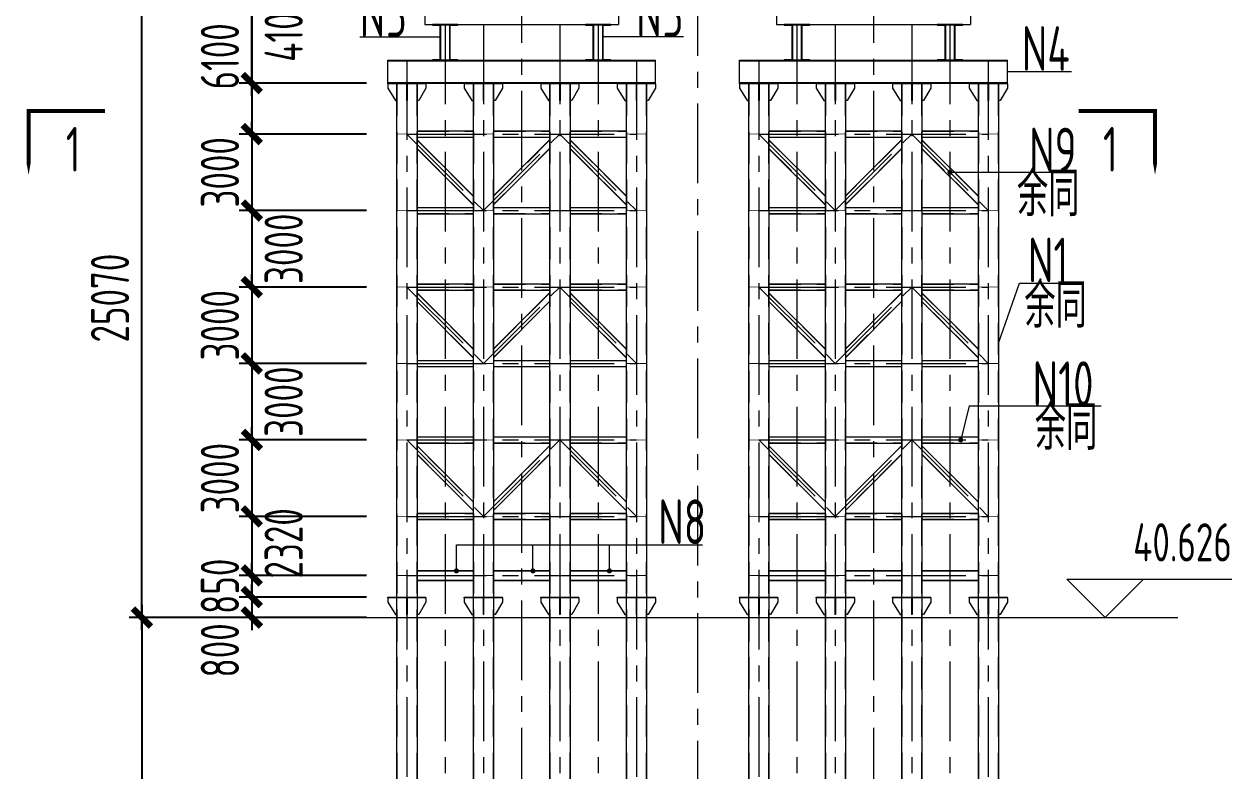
# Model space of a CAD drawing. Extents: x -2876908 to 633791, y -1383861 to 872234.
# Drawn here: x -755039 to -707679, y -342833 to -313532 of the extents above; entities that cross this region are included whole.
import ezdxf
from ezdxf.enums import TextEntityAlignment as Align

# ---------------------------------------------------------------- set-up
doc = ezdxf.new("R2010")
doc.units = 0
doc.header["$LTSCALE"] = 5
doc.header["$MEASUREMENT"] = 0
for name, pattern in [('CENTER', [2, 1.25, -0.25, 0.25, -0.25]), ('DASH', [0.35, 0.25, -0.1]), ('DASHED', [0.75, 0.5, -0.25])]:
    doc.linetypes.add(name, pattern=pattern)
doc.layers.get('0').update_dxf_attribs({"linetype": 'CONTINUOUS', "lineweight": 25})
doc.layers.get('DEFPOINTS').update_dxf_attribs({"color": 35, "linetype": 'CONTINUOUS', "lineweight": 13})
for name, color, linetype, lineweight in [('3中心线', 6, 'CENTER', 18), ('4虚线', 2, 'DASHED', 18), ('5标注', 3, 'CONTINUOUS', 15), ('6文本', 7, 'CONTINUOUS', 15), ('7边界线', 8, 'CONTINUOUS', 15), ('8轮廓线', 4, 'CONTINUOUS', 15), ('DIM', 3, 'CONTINUOUS', 0), ('REIND', 1, 'CONTINUOUS', 0), ('THIN', 7, 'CONTINUOUS', 0)]:
    doc.layers.add(name, color=color, linetype=linetype, lineweight=lineweight)
doc.styles.add('TSSD_Dimension', font='tssdeng.shx', dxfattribs={"width": 0.7, "bigfont": 'hztxt.shx'})
doc.styles.add('TSSD_NORM', font='tssdeng.shx', dxfattribs={"width": 0.7, "bigfont": 'hztxt.shx'})
doc.dimstyles.new('TSSD_100_100', dxfattribs={"dimtxt": 300, "dimasz": 100, "dimexe": 100, "dimexo": 250, "dimgap": 100, "dimtad": 1, "dimdec": 0, "dimzin": 0, "dimdsep": 46, "dimtxsty": 'TSSD_Dimension', "dimblk": 'ARCHTICK', "dimblk1": 'ARCHTICK', "dimblk2": 'ARCHTICK', "dimcen": 0, "dimdle": 100, "dimclrt": 7, "dimadec": 0, "dimazin": 0, "dimtfac": 1, "dimtdec": 0, "dimtix": 1, "dimtmove": 2, "dimatfit": 3, "dimfxl": 1, "dimtolj": 1, "dimtzin": 0, "dimarcsym": 0})

# ---------------------------------------------------------------- blocks, each defined once
blk = doc.blocks.new('_ArchTick')
at = {"color": 0, "linetype": 'ByBlock', "const_width": 0.5}
blk.add_lwpolyline([(-0.707, -0.707), (0.707, 0.707)], dxfattribs=at)
blk = doc.blocks.new('*D393')
at = {"layer": 'DEFPOINTS', "color": 0, "transparency": 16777216}
for p in [(-740370, -336817), (-750422, -356817), (-740370, -356817)]:
    blk.add_point(p, dxfattribs=at)
at = {"layer": 'DIM', "color": 0, "lineweight": -2, "transparency": 16777216}
for p, q in [((-750422, -336317), (-750422, -357317)), ((-741620, -336817), (-750922, -336817)), ((-741620, -356817), (-750922, -356817))]:
    blk.add_line(p, q, dxfattribs=at)
at = {"layer": 'DIM', "color": 0, "lineweight": -2, "transparency": 16777216, "xscale": 500, "yscale": 500, "zscale": 500}
for p, rotation in [((-750422, -336817), 90), ((-750422, -356817), 270)]:
    blk.add_blockref('_ArchTick', p, dxfattribs=dict(at, rotation=rotation))
at = {"layer": 'DIM', "color": 7, "transparency": 16777216, "insert": (-751672, -346817), "char_height": 1500, "attachment_point": 5, "rotation": 90, "style": 'TSSD_Dimension'}
blk.add_mtext('\\A1;43000', dxfattribs=at)
blk = doc.blocks.new('*D398')
at = {"layer": 'DEFPOINTS', "color": 0, "transparency": 16777216}
for p in [(-746111, -311747), (-740370, -311747), (-740370, -315847)]:
    blk.add_point(p, dxfattribs=at)
at = {"layer": 'DIM', "color": 0, "lineweight": -2, "transparency": 16777216}
for p, q in [((-746111, -316347), (-746111, -311247)), ((-741620, -311747), (-746611, -311747)), ((-741620, -315847), (-746611, -315847))]:
    blk.add_line(p, q, dxfattribs=at)
at = {"layer": 'DIM', "color": 0, "lineweight": -2, "transparency": 16777216, "xscale": 500, "yscale": 500, "zscale": 500}
for p, rotation in [((-746111, -311747), 90), ((-746111, -315847), 270)]:
    blk.add_blockref('_ArchTick', p, dxfattribs=dict(at, rotation=rotation))
at = {"layer": 'DIM', "color": 7, "transparency": 16777216, "insert": (-744861, -313697), "char_height": 1500, "attachment_point": 5, "rotation": 90, "style": 'TSSD_Dimension'}
blk.add_mtext('\\A1;4100', dxfattribs=at)
blk = doc.blocks.new('*D399')
at = {"layer": 'DEFPOINTS', "color": 0, "transparency": 16777216}
for p in [(-740370, -311747), (-746111, -317847), (-740370, -317847)]:
    blk.add_point(p, dxfattribs=at)
at = {"layer": 'DIM', "color": 0, "lineweight": -2, "transparency": 16777216}
for p, q in [((-746111, -311247), (-746111, -318347)), ((-741620, -311747), (-746611, -311747)), ((-741620, -317847), (-746611, -317847))]:
    blk.add_line(p, q, dxfattribs=at)
at = {"layer": 'DIM', "color": 0, "lineweight": -2, "transparency": 16777216, "xscale": 500, "yscale": 500, "zscale": 500}
for p, rotation in [((-746111, -311747), 90), ((-746111, -317847), 270)]:
    blk.add_blockref('_ArchTick', p, dxfattribs=dict(at, rotation=rotation))
at = {"layer": 'DIM', "color": 7, "transparency": 16777216, "insert": (-747361, -314797), "char_height": 1500, "attachment_point": 5, "rotation": 90, "style": 'TSSD_Dimension'}
blk.add_mtext('\\A1;6100', dxfattribs=at)
blk = doc.blocks.new('*D400')
at = {"layer": 'DEFPOINTS', "color": 0, "transparency": 16777216}
for p in [(-740370, -317847), (-746111, -320847), (-740370, -320847)]:
    blk.add_point(p, dxfattribs=at)
at = {"layer": 'DIM', "color": 0, "lineweight": -2, "transparency": 16777216}
for p, q in [((-746111, -317847), (-746111, -317347)), ((-741620, -317847), (-746611, -317847)), ((-746111, -317847), (-746111, -320847)), ((-741620, -320847), (-746611, -320847)), ((-746111, -320847), (-746111, -321347))]:
    blk.add_line(p, q, dxfattribs=at)
at = {"layer": 'DIM', "color": 0, "lineweight": -2, "transparency": 16777216, "xscale": 500, "yscale": 500, "zscale": 500}
for p, rotation in [((-746111, -317847), 270), ((-746111, -320847), 90)]:
    blk.add_blockref('_ArchTick', p, dxfattribs=dict(at, rotation=rotation))
at = {"layer": 'DIM', "color": 7, "transparency": 16777216, "insert": (-747361, -319347), "char_height": 1500, "attachment_point": 5, "rotation": 90, "style": 'TSSD_Dimension'}
blk.add_mtext('\\A1;3000', dxfattribs=at)
blk = doc.blocks.new('*D401')
at = {"layer": 'DEFPOINTS', "color": 0, "transparency": 16777216}
for p in [(-740370, -320847), (-746111, -323847), (-740370, -323847)]:
    blk.add_point(p, dxfattribs=at)
at = {"layer": 'DIM', "color": 0, "lineweight": -2, "transparency": 16777216}
for p, q in [((-746111, -320347), (-746111, -324347)), ((-741620, -320847), (-746611, -320847)), ((-741620, -323847), (-746611, -323847))]:
    blk.add_line(p, q, dxfattribs=at)
at = {"layer": 'DIM', "color": 0, "lineweight": -2, "transparency": 16777216, "xscale": 500, "yscale": 500, "zscale": 500}
for p, rotation in [((-746111, -320847), 90), ((-746111, -323847), 270)]:
    blk.add_blockref('_ArchTick', p, dxfattribs=dict(at, rotation=rotation))
at = {"layer": 'DIM', "color": 7, "transparency": 16777216, "insert": (-744861, -322347), "char_height": 1500, "attachment_point": 5, "rotation": 90, "style": 'TSSD_Dimension'}
blk.add_mtext('\\A1;3000', dxfattribs=at)
blk = doc.blocks.new('*D402')
at = {"layer": 'DEFPOINTS', "color": 0, "transparency": 16777216}
for p in [(-740370, -323847), (-746111, -326847), (-740370, -326847)]:
    blk.add_point(p, dxfattribs=at)
at = {"layer": 'DIM', "color": 0, "lineweight": -2, "transparency": 16777216}
for p, q in [((-746111, -323847), (-746111, -323347)), ((-741620, -323847), (-746611, -323847)), ((-746111, -323847), (-746111, -326847)), ((-741620, -326847), (-746611, -326847)), ((-746111, -326847), (-746111, -327347))]:
    blk.add_line(p, q, dxfattribs=at)
at = {"layer": 'DIM', "color": 0, "lineweight": -2, "transparency": 16777216, "xscale": 500, "yscale": 500, "zscale": 500}
for p, rotation in [((-746111, -323847), 270), ((-746111, -326847), 90)]:
    blk.add_blockref('_ArchTick', p, dxfattribs=dict(at, rotation=rotation))
at = {"layer": 'DIM', "color": 7, "transparency": 16777216, "insert": (-747361, -325347), "char_height": 1500, "attachment_point": 5, "rotation": 90, "style": 'TSSD_Dimension'}
blk.add_mtext('\\A1;3000', dxfattribs=at)
blk = doc.blocks.new('*D403')
at = {"layer": 'DEFPOINTS', "color": 0, "transparency": 16777216}
for p in [(-740370, -326847), (-746111, -329847), (-740370, -329847)]:
    blk.add_point(p, dxfattribs=at)
at = {"layer": 'DIM', "color": 0, "lineweight": -2, "transparency": 16777216}
for p, q in [((-746111, -326347), (-746111, -330347)), ((-741620, -326847), (-746611, -326847)), ((-741620, -329847), (-746611, -329847))]:
    blk.add_line(p, q, dxfattribs=at)
at = {"layer": 'DIM', "color": 0, "lineweight": -2, "transparency": 16777216, "xscale": 500, "yscale": 500, "zscale": 500}
for p, rotation in [((-746111, -326847), 90), ((-746111, -329847), 270)]:
    blk.add_blockref('_ArchTick', p, dxfattribs=dict(at, rotation=rotation))
at = {"layer": 'DIM', "color": 7, "transparency": 16777216, "insert": (-744861, -328347), "char_height": 1500, "attachment_point": 5, "rotation": 90, "style": 'TSSD_Dimension'}
blk.add_mtext('\\A1;3000', dxfattribs=at)
blk = doc.blocks.new('*D404')
at = {"layer": 'DEFPOINTS', "color": 0, "transparency": 16777216}
for p in [(-740370, -329847), (-746111, -332847), (-740370, -332847)]:
    blk.add_point(p, dxfattribs=at)
at = {"layer": 'DIM', "color": 0, "lineweight": -2, "transparency": 16777216}
for p, q in [((-746111, -329847), (-746111, -329347)), ((-741620, -329847), (-746611, -329847)), ((-746111, -329847), (-746111, -332847)), ((-741620, -332847), (-746611, -332847)), ((-746111, -332847), (-746111, -333347))]:
    blk.add_line(p, q, dxfattribs=at)
at = {"layer": 'DIM', "color": 0, "lineweight": -2, "transparency": 16777216, "xscale": 500, "yscale": 500, "zscale": 500}
for p, rotation in [((-746111, -329847), 270), ((-746111, -332847), 90)]:
    blk.add_blockref('_ArchTick', p, dxfattribs=dict(at, rotation=rotation))
at = {"layer": 'DIM', "color": 7, "transparency": 16777216, "insert": (-747361, -331347), "char_height": 1500, "attachment_point": 5, "rotation": 90, "style": 'TSSD_Dimension'}
blk.add_mtext('\\A1;3000', dxfattribs=at)
blk = doc.blocks.new('*D405')
at = {"layer": 'DEFPOINTS', "color": 0, "transparency": 16777216}
for p in [(-740370, -332847), (-746111, -335166), (-740370, -335166)]:
    blk.add_point(p, dxfattribs=at)
at = {"layer": 'DIM', "color": 0, "lineweight": -2, "transparency": 16777216}
for p, q in [((-746111, -332347), (-746111, -335666)), ((-741620, -332847), (-746611, -332847)), ((-741620, -335166), (-746611, -335166))]:
    blk.add_line(p, q, dxfattribs=at)
at = {"layer": 'DIM', "color": 0, "lineweight": -2, "transparency": 16777216, "xscale": 500, "yscale": 500, "zscale": 500}
for p, rotation in [((-746111, -332847), 90), ((-746111, -335166), 270)]:
    blk.add_blockref('_ArchTick', p, dxfattribs=dict(at, rotation=rotation))
at = {"layer": 'DIM', "color": 7, "transparency": 16777216, "insert": (-744861, -333906), "char_height": 1500, "attachment_point": 5, "rotation": 90, "style": 'TSSD_Dimension'}
blk.add_mtext('\\A1;2320', dxfattribs=at)
blk = doc.blocks.new('*D394')
at = {"layer": 'DEFPOINTS', "color": 0, "transparency": 16777216}
for p in [(-740370, -335166), (-746111, -336016), (-740370, -336016)]:
    blk.add_point(p, dxfattribs=at)
at = {"layer": 'DIM', "color": 0, "lineweight": -2, "transparency": 16777216}
for p, q in [((-746111, -335166), (-746111, -334666)), ((-741620, -335166), (-746611, -335166)), ((-746111, -335166), (-746111, -336016)), ((-741620, -336016), (-746611, -336016)), ((-746111, -336016), (-746111, -336516))]:
    blk.add_line(p, q, dxfattribs=at)
at = {"layer": 'DIM', "color": 0, "lineweight": -2, "transparency": 16777216, "xscale": 500, "yscale": 500, "zscale": 500}
for p, rotation in [((-746111, -335166), 270), ((-746111, -336016), 90)]:
    blk.add_blockref('_ArchTick', p, dxfattribs=dict(at, rotation=rotation))
at = {"layer": 'DIM', "color": 7, "transparency": 16777216, "insert": (-747361, -335591), "char_height": 1500, "attachment_point": 5, "rotation": 90, "style": 'TSSD_Dimension'}
blk.add_mtext('\\A1;850', dxfattribs=at)
blk = doc.blocks.new('*D395')
at = {"layer": 'DEFPOINTS', "color": 0, "transparency": 16777216}
for p in [(-740370, -336016), (-746111, -336816), (-740370, -336816)]:
    blk.add_point(p, dxfattribs=at)
at = {"layer": 'DIM', "color": 0, "lineweight": -2, "transparency": 16777216}
for p, q in [((-746111, -336016), (-746111, -335516)), ((-741620, -336016), (-746611, -336016)), ((-746111, -336016), (-746111, -336816)), ((-741620, -336816), (-746611, -336816)), ((-746111, -336816), (-746111, -337316))]:
    blk.add_line(p, q, dxfattribs=at)
at = {"layer": 'DIM', "color": 0, "lineweight": -2, "transparency": 16777216, "xscale": 500, "yscale": 500, "zscale": 500}
for p, rotation in [((-746111, -336016), 270), ((-746111, -336816), 90)]:
    blk.add_blockref('_ArchTick', p, dxfattribs=dict(at, rotation=rotation))
at = {"layer": 'DIM', "color": 7, "transparency": 16777216, "insert": (-747361, -338107), "char_height": 1500, "attachment_point": 5, "rotation": 90, "style": 'TSSD_Dimension'}
blk.add_mtext('\\A1;800', dxfattribs=at)
blk = doc.blocks.new('*D397')
at = {"layer": 'DEFPOINTS', "color": 0, "transparency": 16777216}
for p in [(-750422, -311747), (-741620, -311747), (-741620, -336816)]:
    blk.add_point(p, dxfattribs=at)
at = {"layer": 'DIM', "color": 0, "lineweight": -2, "transparency": 16777216}
for p, q in [((-750422, -337316), (-750422, -311247)), ((-742870, -311747), (-750922, -311747)), ((-742870, -336816), (-750922, -336816))]:
    blk.add_line(p, q, dxfattribs=at)
at = {"layer": 'DIM', "color": 0, "lineweight": -2, "transparency": 16777216, "xscale": 500, "yscale": 500, "zscale": 500}
for p, rotation in [((-750422, -311747), 90), ((-750422, -336816), 270)]:
    blk.add_blockref('_ArchTick', p, dxfattribs=dict(at, rotation=rotation))
at = {"layer": 'DIM', "color": 7, "transparency": 16777216, "insert": (-751672, -324281), "char_height": 1500, "attachment_point": 5, "rotation": 90, "style": 'TSSD_Dimension'}
blk.add_mtext('\\A1;25070', dxfattribs=at)

msp = doc.modelspace()

# ---------------------------------------------------------------- linework, layer by layer
at = {"layer": '3中心线', "ltscale": 500}
for p, q in [((-728631.747, -291651.397), (-728631.747, -368699.981)), ((-735531.744, -311146.636), (-735531.744, -356817.124)), ((-721731.75, -311146.636), (-721731.75, -356817.124)), ((-738531.744, -313546.636), (-738531.744, -356817.124)), ((-737031.744, -313546.636), (-737031.744, -356817.124)), ((-734031.744, -313546.636), (-734031.744, -356817.124)), ((-732531.744, -313546.636), (-732531.744, -356817.124)), ((-724731.75, -313546.636), (-724731.75, -356817.124)), ((-723231.75, -313546.636), (-723231.75, -356817.124)), ((-720231.75, -313546.636), (-720231.75, -356817.124)), ((-718731.75, -313546.636), (-718731.75, -356817.124)), ((-740031.744, -314946.636), (-740031.744, -356817.124)), ((-731031.744, -314946.636), (-731031.744, -356817.124)), ((-726231.75, -314946.636), (-726231.75, -356817.124)), ((-717231.75, -314946.636), (-717231.75, -356817.124)), ((-740031.744, -317846.636), (-731031.744, -317846.636)), ((-740031.744, -317846.636), (-737031.744, -320846.636)), ((-737031.744, -320846.636), (-734031.744, -317846.636)), ((-734031.744, -317846.636), (-731031.744, -320846.636)), ((-726231.75, -317846.636), (-717231.75, -317846.636)), ((-726231.75, -317846.636), (-723231.75, -320846.636)), ((-723231.75, -320846.636), (-720231.75, -317846.636)), ((-720231.75, -317846.636), (-717231.75, -320846.636)), ((-740031.744, -320846.636), (-731031.744, -320846.636)), ((-726231.75, -320846.636), (-717231.75, -320846.636)), ((-740031.744, -323846.636), (-731031.744, -323846.636)), ((-740031.744, -323846.636), (-737031.744, -326846.636)), ((-737031.744, -326846.636), (-734031.744, -323846.636)), ((-734031.744, -323846.636), (-731031.744, -326846.636)), ((-726231.75, -323846.636), (-717231.75, -323846.636)), ((-726231.75, -323846.636), (-723231.75, -326846.636)), ((-723231.75, -326846.636), (-720231.75, -323846.636)), ((-720231.75, -323846.636), (-717231.75, -326846.636)), ((-740031.744, -326846.636), (-731031.744, -326846.636)), ((-726231.75, -326846.636), (-717231.75, -326846.636)), ((-740031.744, -329846.636), (-731031.744, -329846.636)), ((-740031.744, -329846.636), (-737031.744, -332846.636)), ((-737031.744, -332846.636), (-734031.744, -329846.636)), ((-734031.744, -329846.636), (-731031.744, -332846.636)), ((-726231.75, -329846.636), (-717231.75, -329846.636)), ((-726231.75, -329846.636), (-723231.75, -332846.636)), ((-723231.75, -332846.636), (-720231.75, -329846.636)), ((-720231.75, -329846.636), (-717231.75, -332846.636)), ((-740031.744, -332846.636), (-731031.744, -332846.636)), ((-726231.75, -332846.636), (-717231.75, -332846.636)), ((-740031.744, -335166.318), (-731031.744, -335166.318)), ((-726231.75, -335166.318), (-717231.75, -335166.318))]:
    msp.add_line(p, q, dxfattribs=at)
at = {"layer": '4虚线', "ltscale": 500}
for p, q in [((-740419.744, -315876.636), (-740419.744, -356817.124)), ((-739643.744, -315876.636), (-739643.744, -356817.124)), ((-737419.744, -315876.636), (-737419.744, -356817.124)), ((-736643.744, -315876.636), (-736643.744, -356817.124)), ((-734419.744, -315876.636), (-734419.744, -356817.124)), ((-733643.744, -315876.636), (-733643.744, -356817.124)), ((-731419.744, -315876.636), (-731419.744, -356817.124)), ((-730643.744, -315876.636), (-730643.744, -356817.124)), ((-726619.75, -315876.636), (-726619.75, -356817.124)), ((-725843.75, -315876.636), (-725843.75, -356817.124)), ((-723619.75, -315876.636), (-723619.75, -356817.124)), ((-722843.75, -315876.636), (-722843.75, -356817.124)), ((-720619.75, -315876.636), (-720619.75, -356817.124)), ((-719843.75, -315876.636), (-719843.75, -356817.124)), ((-717619.75, -315876.636), (-717619.75, -356817.124)), ((-716843.75, -315876.636), (-716843.75, -356817.124)), ((-739631.744, -317730.636), (-737431.744, -317730.636)), ((-736631.744, -317730.636), (-734431.744, -317730.636)), ((-733631.744, -317730.636), (-731431.744, -317730.636)), ((-725831.75, -317730.636), (-723631.75, -317730.636)), ((-722831.75, -317730.636), (-720631.75, -317730.636)), ((-719831.75, -317730.636), (-717631.75, -317730.636)), ((-739631.744, -317962.636), (-737431.744, -317962.636)), ((-739631.744, -318082.587), (-737431.744, -320282.587)), ((-736631.744, -317962.636), (-734431.744, -317962.636)), ((-736631.744, -320282.587), (-734431.744, -318082.587)), ((-733631.744, -317962.636), (-731431.744, -317962.636)), ((-733631.744, -318082.587), (-731431.744, -320282.587)), ((-725831.75, -317962.636), (-723631.75, -317962.636)), ((-725831.75, -318082.587), (-723631.75, -320282.587)), ((-722831.75, -317962.636), (-720631.75, -317962.636)), ((-722831.75, -320282.587), (-720631.75, -318082.587)), ((-719831.75, -317962.636), (-717631.75, -317962.636)), ((-719831.75, -318082.587), (-717631.75, -320282.587)), ((-739631.744, -318410.685), (-737431.744, -320610.685)), ((-736631.744, -320610.685), (-734431.744, -318410.685)), ((-733631.744, -318410.685), (-731431.744, -320610.685)), ((-725831.75, -318410.685), (-723631.75, -320610.685)), ((-722831.75, -320610.685), (-720631.75, -318410.685)), ((-719831.75, -318410.685), (-717631.75, -320610.685)), ((-739631.744, -320730.636), (-737431.744, -320730.636)), ((-739631.744, -320962.636), (-737431.744, -320962.636)), ((-736631.744, -320730.636), (-734431.744, -320730.636)), ((-736631.744, -320962.636), (-734431.744, -320962.636)), ((-733631.744, -320730.636), (-731431.744, -320730.636)), ((-733631.744, -320962.636), (-731431.744, -320962.636)), ((-725831.75, -320730.636), (-723631.75, -320730.636)), ((-725831.75, -320962.636), (-723631.75, -320962.636)), ((-722831.75, -320730.636), (-720631.75, -320730.636)), ((-722831.75, -320962.636), (-720631.75, -320962.636)), ((-719831.75, -320730.636), (-717631.75, -320730.636)), ((-719831.75, -320962.636), (-717631.75, -320962.636)), ((-739631.744, -323730.636), (-737431.744, -323730.636)), ((-736631.744, -323730.636), (-734431.744, -323730.636)), ((-733631.744, -323730.636), (-731431.744, -323730.636)), ((-725831.75, -323730.636), (-723631.75, -323730.636)), ((-722831.75, -323730.636), (-720631.75, -323730.636)), ((-719831.75, -323730.636), (-717631.75, -323730.636)), ((-739631.744, -323962.636), (-737431.744, -323962.636)), ((-739631.744, -324082.587), (-737431.744, -326282.587)), ((-739631.744, -324410.685), (-737431.744, -326610.685)), ((-736631.744, -323962.636), (-734431.744, -323962.636)), ((-736631.744, -326282.587), (-734431.744, -324082.587)), ((-736631.744, -326610.685), (-734431.744, -324410.685)), ((-733631.744, -323962.636), (-731431.744, -323962.636)), ((-733631.744, -324082.587), (-731431.744, -326282.587)), ((-733631.744, -324410.685), (-731431.744, -326610.685)), ((-725831.75, -323962.636), (-723631.75, -323962.636)), ((-725831.75, -324082.587), (-723631.75, -326282.587)), ((-725831.75, -324410.685), (-723631.75, -326610.685)), ((-722831.75, -323962.636), (-720631.75, -323962.636)), ((-722831.75, -326282.587), (-720631.75, -324082.587)), ((-722831.75, -326610.685), (-720631.75, -324410.685)), ((-719831.75, -323962.636), (-717631.75, -323962.636)), ((-719831.75, -324082.587), (-717631.75, -326282.587)), ((-719831.75, -324410.685), (-717631.75, -326610.685)), ((-739631.744, -326730.636), (-737431.744, -326730.636)), ((-736631.744, -326730.636), (-734431.744, -326730.636)), ((-733631.744, -326730.636), (-731431.744, -326730.636)), ((-725831.75, -326730.636), (-723631.75, -326730.636)), ((-722831.75, -326730.636), (-720631.75, -326730.636)), ((-719831.75, -326730.636), (-717631.75, -326730.636)), ((-739631.744, -326962.636), (-737431.744, -326962.636)), ((-736631.744, -326962.636), (-734431.744, -326962.636)), ((-733631.744, -326962.636), (-731431.744, -326962.636)), ((-725831.75, -326962.636), (-723631.75, -326962.636)), ((-722831.75, -326962.636), (-720631.75, -326962.636)), ((-719831.75, -326962.636), (-717631.75, -326962.636)), ((-739631.744, -329730.636), (-737431.744, -329730.636)), ((-739631.744, -329962.636), (-737431.744, -329962.636)), ((-739631.744, -330082.587), (-737431.744, -332282.587)), ((-736631.744, -329730.636), (-734431.744, -329730.636)), ((-736631.744, -329962.636), (-734431.744, -329962.636)), ((-736631.744, -332282.587), (-734431.744, -330082.587)), ((-733631.744, -329730.636), (-731431.744, -329730.636)), ((-733631.744, -329962.636), (-731431.744, -329962.636)), ((-733631.744, -330082.587), (-731431.744, -332282.587)), ((-725831.75, -329730.636), (-723631.75, -329730.636)), ((-725831.75, -329962.636), (-723631.75, -329962.636)), ((-725831.75, -330082.587), (-723631.75, -332282.587)), ((-722831.75, -329730.636), (-720631.75, -329730.636)), ((-722831.75, -329962.636), (-720631.75, -329962.636)), ((-722831.75, -332282.587), (-720631.75, -330082.587)), ((-719831.75, -329730.636), (-717631.75, -329730.636)), ((-719831.75, -329962.636), (-717631.75, -329962.636)), ((-719831.75, -330082.587), (-717631.75, -332282.587)), ((-739631.744, -330410.685), (-737431.744, -332610.685)), ((-736631.744, -332610.685), (-734431.744, -330410.685)), ((-733631.744, -330410.685), (-731431.744, -332610.685)), ((-725831.75, -330410.685), (-723631.75, -332610.685)), ((-722831.75, -332610.685), (-720631.75, -330410.685)), ((-719831.75, -330410.685), (-717631.75, -332610.685)), ((-739631.744, -332730.636), (-737431.744, -332730.636)), ((-736631.744, -332730.636), (-734431.744, -332730.636)), ((-733631.744, -332730.636), (-731431.744, -332730.636)), ((-725831.75, -332730.636), (-723631.75, -332730.636)), ((-722831.75, -332730.636), (-720631.75, -332730.636)), ((-719831.75, -332730.636), (-717631.75, -332730.636)), ((-739631.744, -332962.636), (-737431.744, -332962.636)), ((-736631.744, -332962.636), (-734431.744, -332962.636)), ((-733631.744, -332962.636), (-731431.744, -332962.636)), ((-725831.75, -332962.636), (-723631.75, -332962.636)), ((-722831.75, -332962.636), (-720631.75, -332962.636)), ((-719831.75, -332962.636), (-717631.75, -332962.636))]:
    msp.add_line(p, q, dxfattribs=at)
at = {"layer": '5标注'}
for p, q in [((-741881.638, -314029), (-738731.744, -314029)), ((-729181.85, -314029), (-732331.744, -314029)), ((-716481.75, -315396.636), (-713963.424, -315396.636)), ((-718731.75, -319346.636), (-713937.642, -319346.636)), ((-717984.242, -328516.027), (-718312.03, -329846.636)), ((-717984.242, -328516.027), (-712806.856, -328516.027)), ((-738085.627, -333968.14), (-728437.942, -333968.14)), ((-738085.627, -334987.318), (-738085.627, -333968.14)), ((-735085.627, -334987.318), (-735085.627, -333968.14)), ((-732085.627, -334987.318), (-732085.627, -333968.14))]:
    msp.add_line(p, q, dxfattribs=at)
at = {"layer": '5标注', "flags": 128}
for points in [[(-751863.772, -316942.849, 150, 150, 0), (-754863.772, -316942.849, 150, 150, 0), (-754863.772, -318442.849, 350, 0, 0), (-754863.772, -319442.849, 0, 0, 0)], [(-713690.406, -316942.849, 150, 150, 0), (-710690.406, -316942.849, 150, 150, 0), (-710690.406, -318442.849, 350, 0, 0), (-710690.406, -319442.849, 0, 0, 0)]]:
    msp.add_lwpolyline(points, format="xyseb", dxfattribs=at)
at = {"layer": '5标注', "linetype": 'DASH', "ltscale": 100, "const_width": 30, "flags": 128}
for points in [[(-740431.744, -317846.636), (-739631.744, -317846.636)], [(-737431.744, -317846.636), (-736631.744, -317846.636)], [(-734431.744, -317846.636), (-733631.744, -317846.636)], [(-731431.744, -317846.636), (-730631.744, -317846.636)], [(-726631.75, -317846.636), (-725831.75, -317846.636)], [(-723631.75, -317846.636), (-722831.75, -317846.636)], [(-720631.75, -317846.636), (-719831.75, -317846.636)], [(-717631.75, -317846.636), (-716831.75, -317846.636)], [(-740431.744, -320846.636), (-739631.744, -320846.636)], [(-737431.744, -320846.636), (-736631.744, -320846.636)], [(-734431.744, -320846.636), (-733631.744, -320846.636)], [(-731431.744, -320846.636), (-730631.744, -320846.636)], [(-726631.75, -320846.636), (-725831.75, -320846.636)], [(-723631.75, -320846.636), (-722831.75, -320846.636)], [(-720631.75, -320846.636), (-719831.75, -320846.636)], [(-717631.75, -320846.636), (-716831.75, -320846.636)], [(-740431.744, -323846.636), (-739631.744, -323846.636)], [(-737431.744, -323846.636), (-736631.744, -323846.636)], [(-734431.744, -323846.636), (-733631.744, -323846.636)], [(-731431.744, -323846.636), (-730631.744, -323846.636)], [(-726631.75, -323846.636), (-725831.75, -323846.636)], [(-723631.75, -323846.636), (-722831.75, -323846.636)], [(-720631.75, -323846.636), (-719831.75, -323846.636)], [(-717631.75, -323846.636), (-716831.75, -323846.636)], [(-740431.744, -326846.636), (-739631.744, -326846.636)], [(-737431.744, -326846.636), (-736631.744, -326846.636)], [(-734431.744, -326846.636), (-733631.744, -326846.636)], [(-731431.744, -326846.636), (-730631.744, -326846.636)], [(-726631.75, -326846.636), (-725831.75, -326846.636)], [(-723631.75, -326846.636), (-722831.75, -326846.636)], [(-720631.75, -326846.636), (-719831.75, -326846.636)], [(-717631.75, -326846.636), (-716831.75, -326846.636)], [(-740431.744, -329846.636), (-739631.744, -329846.636)], [(-737431.744, -329846.636), (-736631.744, -329846.636)], [(-734431.744, -329846.636), (-733631.744, -329846.636)], [(-731431.744, -329846.636), (-730631.744, -329846.636)], [(-726631.75, -329846.636), (-725831.75, -329846.636)], [(-723631.75, -329846.636), (-722831.75, -329846.636)], [(-720631.75, -329846.636), (-719831.75, -329846.636)], [(-717631.75, -329846.636), (-716831.75, -329846.636)], [(-740431.744, -332846.636), (-739631.744, -332846.636)], [(-737431.744, -332846.636), (-736631.744, -332846.636)], [(-734431.744, -332846.636), (-733631.744, -332846.636)], [(-731431.744, -332846.636), (-730631.744, -332846.636)], [(-726631.75, -332846.636), (-725831.75, -332846.636)], [(-723631.75, -332846.636), (-722831.75, -332846.636)], [(-720631.75, -332846.636), (-719831.75, -332846.636)], [(-717631.75, -332846.636), (-716831.75, -332846.636)], [(-740431.744, -335166.318), (-739631.744, -335166.318)], [(-737431.744, -335166.318), (-736631.744, -335166.318)], [(-734431.744, -335166.318), (-733631.744, -335166.318)], [(-731431.744, -335166.318), (-730631.744, -335166.318)], [(-726631.75, -335166.318), (-725831.75, -335166.318)], [(-723631.75, -335166.318), (-722831.75, -335166.318)], [(-720631.75, -335166.318), (-719831.75, -335166.318)], [(-717631.75, -335166.318), (-716831.75, -335166.318)]]:
    msp.add_lwpolyline(points, dxfattribs=at)
at = {"layer": '5标注'}
msp.add_lwpolyline([(-716831.75, -326046.477), (-716008.655, -323696.291), (-713656.54, -323696.291)], dxfattribs=at)
at = {"layer": '7边界线'}
msp.add_line((-741787.11, -336816.318), (-709801.535, -336816.318), dxfattribs=at)
at = {"layer": '8轮廓线'}
for p, q in [((-739331.744, -311746.636), (-739331.744, -313546.636)), ((-731731.744, -311746.636), (-731731.744, -313546.636)), ((-725531.75, -311746.636), (-725531.75, -313546.636)), ((-717931.75, -311746.636), (-717931.75, -313546.636)), ((-739331.744, -313546.636), (-731731.744, -313546.636)), ((-725531.75, -313546.636), (-717931.75, -313546.636)), ((-740781.744, -314946.636), (-730281.744, -314946.636)), ((-740781.744, -315846.636), (-740781.744, -314946.636)), ((-740781.744, -314970.636), (-730281.744, -314970.636)), ((-730281.744, -315846.636), (-730281.744, -314946.636)), ((-726981.75, -315846.636), (-726981.75, -314946.636)), ((-726981.75, -314946.636), (-716481.75, -314946.636)), ((-726981.75, -314970.636), (-716481.75, -314970.636)), ((-716481.75, -315846.636), (-716481.75, -314946.636)), ((-740781.744, -315822.636), (-730281.744, -315822.636)), ((-740781.744, -315876.636), (-740781.744, -315846.636)), ((-740781.744, -315846.636), (-739281.744, -315846.636)), ((-740781.744, -315846.636), (-730281.744, -315846.636)), ((-739281.744, -315876.636), (-740781.744, -315876.636)), ((-740781.744, -315876.636), (-740781.744, -316046.636)), ((-740431.744, -315876.636), (-740431.744, -336016.318)), ((-740041.744, -315876.636), (-740041.744, -316526.636)), ((-740021.744, -315876.636), (-740021.744, -316526.636)), ((-739631.744, -315876.636), (-739631.744, -336016.318)), ((-739281.744, -315876.636), (-739281.744, -315846.636)), ((-739281.744, -315876.636), (-739281.744, -316046.636)), ((-737781.744, -315876.636), (-737781.744, -315846.636)), ((-737781.744, -315846.636), (-736281.744, -315846.636)), ((-736281.744, -315876.636), (-737781.744, -315876.636)), ((-737781.744, -315876.636), (-737781.744, -316046.636)), ((-737431.744, -315876.636), (-737431.744, -336016.318)), ((-737041.744, -315876.636), (-737041.744, -316526.636)), ((-737021.744, -315876.636), (-737021.744, -316526.636)), ((-736631.744, -315876.636), (-736631.744, -336016.318)), ((-736281.744, -315876.636), (-736281.744, -315846.636)), ((-736281.744, -315876.636), (-736281.744, -316046.636)), ((-734781.744, -315876.636), (-734781.744, -315846.636)), ((-734781.744, -315846.636), (-733281.744, -315846.636)), ((-733281.744, -315876.636), (-734781.744, -315876.636)), ((-734781.744, -315876.636), (-734781.744, -316046.636)), ((-734431.744, -315876.636), (-734431.744, -336016.318)), ((-734041.744, -315876.636), (-734041.744, -316526.636)), ((-734021.744, -315876.636), (-734021.744, -316526.636)), ((-733631.744, -315876.636), (-733631.744, -336016.318)), ((-733281.744, -315876.636), (-733281.744, -315846.636)), ((-733281.744, -315876.636), (-733281.744, -316046.636)), ((-731781.744, -315876.636), (-731781.744, -315846.636)), ((-731781.744, -315846.636), (-730281.744, -315846.636)), ((-730281.744, -315876.636), (-731781.744, -315876.636)), ((-731781.744, -315876.636), (-731781.744, -316046.636)), ((-731431.744, -315876.636), (-731431.744, -336016.318)), ((-731041.744, -315876.636), (-731041.744, -316526.636)), ((-731021.744, -315876.636), (-731021.744, -316526.636)), ((-730631.744, -315876.636), (-730631.744, -336016.318)), ((-730281.744, -315876.636), (-730281.744, -315846.636)), ((-730281.744, -315876.636), (-730281.744, -316046.636)), ((-726981.75, -315822.636), (-716481.75, -315822.636)), ((-726981.75, -315876.636), (-726981.75, -315846.636)), ((-726981.75, -315846.636), (-725481.75, -315846.636)), ((-726981.75, -315846.636), (-716481.75, -315846.636)), ((-725481.75, -315876.636), (-726981.75, -315876.636)), ((-726981.75, -315876.636), (-726981.75, -316046.636)), ((-726631.75, -315876.636), (-726631.75, -336016.318)), ((-726241.75, -315876.636), (-726241.75, -316526.636)), ((-726221.75, -315876.636), (-726221.75, -316526.636)), ((-725831.75, -315876.636), (-725831.75, -336016.318)), ((-725481.75, -315876.636), (-725481.75, -315846.636)), ((-725481.75, -315876.636), (-725481.75, -316046.636)), ((-723981.75, -315876.636), (-723981.75, -315846.636)), ((-723981.75, -315846.636), (-722481.75, -315846.636)), ((-722481.75, -315876.636), (-723981.75, -315876.636)), ((-723981.75, -315876.636), (-723981.75, -316046.636)), ((-723631.75, -315876.636), (-723631.75, -336016.318)), ((-723241.75, -315876.636), (-723241.75, -316526.636)), ((-723221.75, -315876.636), (-723221.75, -316526.636)), ((-722831.75, -315876.636), (-722831.75, -336016.318)), ((-722481.75, -315876.636), (-722481.75, -315846.636)), ((-722481.75, -315876.636), (-722481.75, -316046.636)), ((-720981.75, -315876.636), (-720981.75, -315846.636)), ((-720981.75, -315846.636), (-719481.75, -315846.636)), ((-719481.75, -315876.636), (-720981.75, -315876.636)), ((-720981.75, -315876.636), (-720981.75, -316046.636)), ((-720631.75, -315876.636), (-720631.75, -336016.318)), ((-720241.75, -315876.636), (-720241.75, -316526.636)), ((-720221.75, -315876.636), (-720221.75, -316526.636)), ((-719831.75, -315876.636), (-719831.75, -336016.318)), ((-719481.75, -315876.636), (-719481.75, -315846.636)), ((-719481.75, -315876.636), (-719481.75, -316046.636)), ((-717981.75, -315876.636), (-717981.75, -315846.636)), ((-717981.75, -315846.636), (-716481.75, -315846.636)), ((-716481.75, -315876.636), (-717981.75, -315876.636)), ((-717981.75, -315876.636), (-717981.75, -316046.636)), ((-717631.75, -315876.636), (-717631.75, -336016.318)), ((-717241.75, -315876.636), (-717241.75, -316526.636)), ((-717221.75, -315876.636), (-717221.75, -316526.636)), ((-716831.75, -315876.636), (-716831.75, -336016.318)), ((-716481.75, -315876.636), (-716481.75, -315846.636)), ((-716481.75, -315876.636), (-716481.75, -316046.636)), ((-740781.744, -316046.636), (-740481.744, -316526.636)), ((-739281.744, -316046.636), (-739566.04, -316526.636)), ((-737781.744, -316046.636), (-737481.744, -316526.636)), ((-736281.744, -316046.636), (-736566.04, -316526.636)), ((-734781.744, -316046.636), (-734481.744, -316526.636)), ((-733281.744, -316046.636), (-733566.04, -316526.636)), ((-731781.744, -316046.636), (-731481.744, -316526.636)), ((-730281.744, -316046.636), (-730566.04, -316526.636)), ((-726981.75, -316046.636), (-726681.75, -316526.636)), ((-725481.75, -316046.636), (-725766.046, -316526.636)), ((-723981.75, -316046.636), (-723681.75, -316526.636)), ((-722481.75, -316046.636), (-722766.046, -316526.636)), ((-720981.75, -316046.636), (-720681.75, -316526.636)), ((-719481.75, -316046.636), (-719766.046, -316526.636)), ((-717981.75, -316046.636), (-717681.75, -316526.636)), ((-716481.75, -316046.636), (-716766.046, -316526.636)), ((-740481.744, -316526.636), (-740431.744, -316526.636)), ((-740021.744, -316526.636), (-740041.744, -316526.636)), ((-739566.04, -316526.636), (-739631.744, -316526.636)), ((-737481.744, -316526.636), (-737431.744, -316526.636)), ((-737021.744, -316526.636), (-737041.744, -316526.636)), ((-736566.04, -316526.636), (-736631.744, -316526.636)), ((-734481.744, -316526.636), (-734431.744, -316526.636)), ((-734021.744, -316526.636), (-734041.744, -316526.636)), ((-733566.04, -316526.636), (-733631.744, -316526.636)), ((-731481.744, -316526.636), (-731431.744, -316526.636)), ((-731021.744, -316526.636), (-731041.744, -316526.636)), ((-730566.04, -316526.636), (-730631.744, -316526.636)), ((-726681.75, -316526.636), (-726631.75, -316526.636)), ((-726221.75, -316526.636), (-726241.75, -316526.636)), ((-725766.046, -316526.636), (-725831.75, -316526.636)), ((-723681.75, -316526.636), (-723631.75, -316526.636)), ((-723221.75, -316526.636), (-723241.75, -316526.636)), ((-722766.046, -316526.636), (-722831.75, -316526.636)), ((-720681.75, -316526.636), (-720631.75, -316526.636)), ((-720221.75, -316526.636), (-720241.75, -316526.636)), ((-719766.046, -316526.636), (-719831.75, -316526.636)), ((-717681.75, -316526.636), (-717631.75, -316526.636)), ((-717221.75, -316526.636), (-717241.75, -316526.636)), ((-716766.046, -316526.636), (-716831.75, -316526.636)), ((-739631.744, -317724.136), (-737431.744, -317724.136)), ((-736631.744, -317724.136), (-734431.744, -317724.136)), ((-733631.744, -317724.136), (-731431.744, -317724.136)), ((-725831.75, -317724.136), (-723631.75, -317724.136)), ((-722831.75, -317724.136), (-720631.75, -317724.136)), ((-719831.75, -317724.136), (-717631.75, -317724.136)), ((-739631.744, -317969.136), (-737431.744, -317969.136)), ((-739631.744, -318073.395), (-737431.744, -320273.395)), ((-736631.744, -317969.136), (-734431.744, -317969.136)), ((-736631.744, -320273.395), (-734431.744, -318073.395)), ((-733631.744, -317969.136), (-731431.744, -317969.136)), ((-733631.744, -318073.395), (-731431.744, -320273.395)), ((-725831.75, -317969.136), (-723631.75, -317969.136)), ((-725831.75, -318073.395), (-723631.75, -320273.395)), ((-722831.75, -317969.136), (-720631.75, -317969.136)), ((-722831.75, -320273.395), (-720631.75, -318073.395)), ((-719831.75, -317969.136), (-717631.75, -317969.136)), ((-719831.75, -318073.395), (-717631.75, -320273.395)), ((-739631.744, -318419.877), (-737431.744, -320619.877)), ((-736631.744, -320619.877), (-734431.744, -318419.877)), ((-733631.744, -318419.877), (-731431.744, -320619.877)), ((-725831.75, -318419.877), (-723631.75, -320619.877)), ((-722831.75, -320619.877), (-720631.75, -318419.877)), ((-719831.75, -318419.877), (-717631.75, -320619.877)), ((-739631.744, -320724.136), (-737431.744, -320724.136)), ((-739631.744, -320969.136), (-737431.744, -320969.136)), ((-736631.744, -320724.136), (-734431.744, -320724.136)), ((-736631.744, -320969.136), (-734431.744, -320969.136)), ((-733631.744, -320724.136), (-731431.744, -320724.136)), ((-733631.744, -320969.136), (-731431.744, -320969.136)), ((-725831.75, -320724.136), (-723631.75, -320724.136)), ((-725831.75, -320969.136), (-723631.75, -320969.136)), ((-722831.75, -320724.136), (-720631.75, -320724.136)), ((-722831.75, -320969.136), (-720631.75, -320969.136)), ((-719831.75, -320724.136), (-717631.75, -320724.136)), ((-719831.75, -320969.136), (-717631.75, -320969.136)), ((-739631.744, -323724.136), (-737431.744, -323724.136)), ((-736631.744, -323724.136), (-734431.744, -323724.136)), ((-733631.744, -323724.136), (-731431.744, -323724.136)), ((-725831.75, -323724.136), (-723631.75, -323724.136)), ((-722831.75, -323724.136), (-720631.75, -323724.136)), ((-719831.75, -323724.136), (-717631.75, -323724.136)), ((-739631.744, -323969.136), (-737431.744, -323969.136)), ((-739631.744, -324073.395), (-737431.744, -326273.395)), ((-736631.744, -323969.136), (-734431.744, -323969.136)), ((-736631.744, -326273.395), (-734431.744, -324073.395)), ((-733631.744, -323969.136), (-731431.744, -323969.136)), ((-733631.744, -324073.395), (-731431.744, -326273.395)), ((-725831.75, -323969.136), (-723631.75, -323969.136)), ((-725831.75, -324073.395), (-723631.75, -326273.395)), ((-722831.75, -323969.136), (-720631.75, -323969.136)), ((-722831.75, -326273.395), (-720631.75, -324073.395)), ((-719831.75, -323969.136), (-717631.75, -323969.136)), ((-719831.75, -324073.395), (-717631.75, -326273.395)), ((-739631.744, -324419.877), (-737431.744, -326619.877)), ((-736631.744, -326619.877), (-734431.744, -324419.877)), ((-733631.744, -324419.877), (-731431.744, -326619.877)), ((-725831.75, -324419.877), (-723631.75, -326619.877)), ((-722831.75, -326619.877), (-720631.75, -324419.877)), ((-719831.75, -324419.877), (-717631.75, -326619.877)), ((-739631.744, -326724.136), (-737431.744, -326724.136)), ((-736631.744, -326724.136), (-734431.744, -326724.136)), ((-733631.744, -326724.136), (-731431.744, -326724.136)), ((-725831.75, -326724.136), (-723631.75, -326724.136)), ((-722831.75, -326724.136), (-720631.75, -326724.136)), ((-719831.75, -326724.136), (-717631.75, -326724.136)), ((-739631.744, -326969.136), (-737431.744, -326969.136)), ((-736631.744, -326969.136), (-734431.744, -326969.136)), ((-733631.744, -326969.136), (-731431.744, -326969.136)), ((-725831.75, -326969.136), (-723631.75, -326969.136)), ((-722831.75, -326969.136), (-720631.75, -326969.136)), ((-719831.75, -326969.136), (-717631.75, -326969.136)), ((-739631.744, -329724.136), (-737431.744, -329724.136)), ((-739631.744, -329969.136), (-737431.744, -329969.136)), ((-739631.744, -330073.395), (-737431.744, -332273.395)), ((-736631.744, -329724.136), (-734431.744, -329724.136)), ((-736631.744, -329969.136), (-734431.744, -329969.136)), ((-736631.744, -332273.395), (-734431.744, -330073.395)), ((-733631.744, -329724.136), (-731431.744, -329724.136)), ((-733631.744, -329969.136), (-731431.744, -329969.136)), ((-733631.744, -330073.395), (-731431.744, -332273.395)), ((-725831.75, -329724.136), (-723631.75, -329724.136)), ((-725831.75, -329969.136), (-723631.75, -329969.136)), ((-725831.75, -330073.395), (-723631.75, -332273.395)), ((-722831.75, -329724.136), (-720631.75, -329724.136)), ((-722831.75, -329969.136), (-720631.75, -329969.136)), ((-722831.75, -332273.395), (-720631.75, -330073.395)), ((-719831.75, -329724.136), (-717631.75, -329724.136)), ((-719831.75, -329969.136), (-717631.75, -329969.136)), ((-719831.75, -330073.395), (-717631.75, -332273.395)), ((-739631.744, -330419.877), (-737431.744, -332619.877)), ((-736631.744, -332619.877), (-734431.744, -330419.877)), ((-733631.744, -330419.877), (-731431.744, -332619.877)), ((-725831.75, -330419.877), (-723631.75, -332619.877)), ((-722831.75, -332619.877), (-720631.75, -330419.877)), ((-719831.75, -330419.877), (-717631.75, -332619.877)), ((-739631.744, -332724.136), (-737431.744, -332724.136)), ((-736631.744, -332724.136), (-734431.744, -332724.136)), ((-733631.744, -332724.136), (-731431.744, -332724.136)), ((-725831.75, -332724.136), (-723631.75, -332724.136)), ((-722831.75, -332724.136), (-720631.75, -332724.136)), ((-719831.75, -332724.136), (-717631.75, -332724.136)), ((-739631.744, -332969.136), (-737431.744, -332969.136)), ((-736631.744, -332969.136), (-734431.744, -332969.136)), ((-733631.744, -332969.136), (-731431.744, -332969.136)), ((-725831.75, -332969.136), (-723631.75, -332969.136)), ((-722831.75, -332969.136), (-720631.75, -332969.136)), ((-719831.75, -332969.136), (-717631.75, -332969.136)), ((-739631.744, -334966.318), (-737431.744, -334966.318)), ((-739631.744, -334987.318), (-737431.744, -334987.318)), ((-736631.744, -334966.318), (-734431.744, -334966.318)), ((-736631.744, -334987.318), (-734431.744, -334987.318)), ((-733631.744, -334966.318), (-731431.744, -334966.318)), ((-733631.744, -334987.318), (-731431.744, -334987.318)), ((-725831.75, -334966.318), (-723631.75, -334966.318)), ((-725831.75, -334987.318), (-723631.75, -334987.318)), ((-722831.75, -334966.318), (-720631.75, -334966.318)), ((-722831.75, -334987.318), (-720631.75, -334987.318)), ((-719831.75, -334966.318), (-717631.75, -334966.318)), ((-719831.75, -334987.318), (-717631.75, -334987.318)), ((-739631.744, -335345.318), (-737431.744, -335345.318)), ((-739631.744, -335366.318), (-737431.744, -335366.318)), ((-736631.744, -335345.318), (-734431.744, -335345.318)), ((-736631.744, -335366.318), (-734431.744, -335366.318)), ((-733631.744, -335345.318), (-731431.744, -335345.318)), ((-733631.744, -335366.318), (-731431.744, -335366.318)), ((-725831.75, -335345.318), (-723631.75, -335345.318)), ((-725831.75, -335366.318), (-723631.75, -335366.318)), ((-722831.75, -335345.318), (-720631.75, -335345.318)), ((-722831.75, -335366.318), (-720631.75, -335366.318)), ((-719831.75, -335345.318), (-717631.75, -335345.318)), ((-719831.75, -335366.318), (-717631.75, -335366.318)), ((-740781.744, -336046.318), (-740781.744, -336016.318)), ((-740781.744, -336016.318), (-739281.744, -336016.318)), ((-739281.744, -336046.318), (-740781.744, -336046.318)), ((-740781.744, -336046.318), (-740781.744, -336216.318)), ((-740781.744, -336216.318), (-740481.744, -336696.318)), ((-740431.744, -336016.318), (-739631.744, -336016.318)), ((-740431.744, -336046.318), (-740431.744, -356817.124)), ((-740041.744, -336046.318), (-740041.744, -336696.318)), ((-740021.744, -336046.318), (-740021.744, -336696.318)), ((-739631.744, -336046.318), (-739631.744, -356817.124)), ((-739281.744, -336216.318), (-739566.04, -336696.318)), ((-739281.744, -336046.318), (-739281.744, -336016.318)), ((-739281.744, -336046.318), (-739281.744, -336216.318)), ((-737781.744, -336046.318), (-737781.744, -336016.318)), ((-737781.744, -336016.318), (-736281.744, -336016.318)), ((-736281.744, -336046.318), (-737781.744, -336046.318)), ((-737781.744, -336046.318), (-737781.744, -336216.318)), ((-737781.744, -336216.318), (-737481.744, -336696.318)), ((-737431.744, -336016.318), (-736631.744, -336016.318)), ((-737431.744, -336046.318), (-737431.744, -356817.124)), ((-737041.744, -336046.318), (-737041.744, -336696.318)), ((-737021.744, -336046.318), (-737021.744, -336696.318)), ((-736631.744, -336046.318), (-736631.744, -356817.124)), ((-736281.744, -336216.318), (-736566.04, -336696.318)), ((-736281.744, -336046.318), (-736281.744, -336016.318)), ((-736281.744, -336046.318), (-736281.744, -336216.318)), ((-734781.744, -336046.318), (-734781.744, -336016.318)), ((-734781.744, -336016.318), (-733281.744, -336016.318)), ((-733281.744, -336046.318), (-734781.744, -336046.318)), ((-734781.744, -336046.318), (-734781.744, -336216.318)), ((-734781.744, -336216.318), (-734481.744, -336696.318)), ((-734431.744, -336016.318), (-733631.744, -336016.318)), ((-734431.744, -336046.318), (-734431.744, -356817.124)), ((-734041.744, -336046.318), (-734041.744, -336696.318)), ((-734021.744, -336046.318), (-734021.744, -336696.318)), ((-733631.744, -336046.318), (-733631.744, -356817.124)), ((-733281.744, -336216.318), (-733566.04, -336696.318)), ((-733281.744, -336046.318), (-733281.744, -336016.318)), ((-733281.744, -336046.318), (-733281.744, -336216.318)), ((-731781.744, -336046.318), (-731781.744, -336016.318)), ((-731781.744, -336016.318), (-730281.744, -336016.318)), ((-730281.744, -336046.318), (-731781.744, -336046.318)), ((-731781.744, -336046.318), (-731781.744, -336216.318)), ((-731781.744, -336216.318), (-731481.744, -336696.318)), ((-731431.744, -336016.318), (-730631.744, -336016.318)), ((-731431.744, -336046.318), (-731431.744, -356817.124)), ((-731041.744, -336046.318), (-731041.744, -336696.318)), ((-731021.744, -336046.318), (-731021.744, -336696.318)), ((-730631.744, -336046.318), (-730631.744, -356817.124)), ((-730281.744, -336216.318), (-730566.04, -336696.318)), ((-730281.744, -336046.318), (-730281.744, -336016.318)), ((-730281.744, -336046.318), (-730281.744, -336216.318)), ((-726981.75, -336046.318), (-726981.75, -336016.318)), ((-726981.75, -336016.318), (-725481.75, -336016.318)), ((-725481.75, -336046.318), (-726981.75, -336046.318)), ((-726981.75, -336046.318), (-726981.75, -336216.318)), ((-726981.75, -336216.318), (-726681.75, -336696.318)), ((-726631.75, -336016.318), (-725831.75, -336016.318)), ((-726631.75, -336046.318), (-726631.75, -356817.124)), ((-726241.75, -336046.318), (-726241.75, -336696.318)), ((-726221.75, -336046.318), (-726221.75, -336696.318)), ((-725831.75, -336046.318), (-725831.75, -356817.124)), ((-725481.75, -336216.318), (-725766.046, -336696.318)), ((-725481.75, -336046.318), (-725481.75, -336016.318)), ((-725481.75, -336046.318), (-725481.75, -336216.318)), ((-723981.75, -336046.318), (-723981.75, -336016.318)), ((-723981.75, -336016.318), (-722481.75, -336016.318)), ((-722481.75, -336046.318), (-723981.75, -336046.318)), ((-723981.75, -336046.318), (-723981.75, -336216.318)), ((-723981.75, -336216.318), (-723681.75, -336696.318)), ((-723631.75, -336016.318), (-722831.75, -336016.318)), ((-723631.75, -336046.318), (-723631.75, -356817.124)), ((-723241.75, -336046.318), (-723241.75, -336696.318)), ((-723221.75, -336046.318), (-723221.75, -336696.318)), ((-722831.75, -336046.318), (-722831.75, -356817.124)), ((-722481.75, -336216.318), (-722766.046, -336696.318)), ((-722481.75, -336046.318), (-722481.75, -336016.318)), ((-722481.75, -336046.318), (-722481.75, -336216.318)), ((-720981.75, -336046.318), (-720981.75, -336016.318)), ((-720981.75, -336016.318), (-719481.75, -336016.318)), ((-719481.75, -336046.318), (-720981.75, -336046.318)), ((-720981.75, -336046.318), (-720981.75, -336216.318)), ((-720981.75, -336216.318), (-720681.75, -336696.318)), ((-720631.75, -336016.318), (-719831.75, -336016.318)), ((-720631.75, -336046.318), (-720631.75, -356817.124)), ((-720241.75, -336046.318), (-720241.75, -336696.318)), ((-720221.75, -336046.318), (-720221.75, -336696.318)), ((-719831.75, -336046.318), (-719831.75, -356817.124)), ((-719481.75, -336216.318), (-719766.046, -336696.318)), ((-719481.75, -336046.318), (-719481.75, -336016.318)), ((-719481.75, -336046.318), (-719481.75, -336216.318)), ((-717981.75, -336046.318), (-717981.75, -336016.318)), ((-717981.75, -336016.318), (-716481.75, -336016.318)), ((-716481.75, -336046.318), (-717981.75, -336046.318)), ((-717981.75, -336046.318), (-717981.75, -336216.318)), ((-717981.75, -336216.318), (-717681.75, -336696.318)), ((-717631.75, -336016.318), (-716831.75, -336016.318)), ((-717631.75, -336046.318), (-717631.75, -356817.124)), ((-717241.75, -336046.318), (-717241.75, -336696.318)), ((-717221.75, -336046.318), (-717221.75, -336696.318)), ((-716831.75, -336046.318), (-716831.75, -356817.124)), ((-716481.75, -336216.318), (-716766.046, -336696.318)), ((-716481.75, -336046.318), (-716481.75, -336016.318)), ((-716481.75, -336046.318), (-716481.75, -336216.318)), ((-740481.744, -336696.318), (-740431.744, -336696.318)), ((-740021.744, -336696.318), (-740041.744, -336696.318)), ((-739566.04, -336696.318), (-739631.744, -336696.318)), ((-737481.744, -336696.318), (-737431.744, -336696.318)), ((-737021.744, -336696.318), (-737041.744, -336696.318)), ((-736566.04, -336696.318), (-736631.744, -336696.318)), ((-734481.744, -336696.318), (-734431.744, -336696.318)), ((-734021.744, -336696.318), (-734041.744, -336696.318)), ((-733566.04, -336696.318), (-733631.744, -336696.318)), ((-731481.744, -336696.318), (-731431.744, -336696.318)), ((-731021.744, -336696.318), (-731041.744, -336696.318)), ((-730566.04, -336696.318), (-730631.744, -336696.318)), ((-726681.75, -336696.318), (-726631.75, -336696.318)), ((-726221.75, -336696.318), (-726241.75, -336696.318)), ((-725766.046, -336696.318), (-725831.75, -336696.318)), ((-723681.75, -336696.318), (-723631.75, -336696.318)), ((-723221.75, -336696.318), (-723241.75, -336696.318)), ((-722766.046, -336696.318), (-722831.75, -336696.318)), ((-720681.75, -336696.318), (-720631.75, -336696.318)), ((-720221.75, -336696.318), (-720241.75, -336696.318)), ((-719766.046, -336696.318), (-719831.75, -336696.318)), ((-717681.75, -336696.318), (-717631.75, -336696.318)), ((-717221.75, -336696.318), (-717241.75, -336696.318)), ((-716766.046, -336696.318), (-716831.75, -336696.318))]:
    msp.add_line(p, q, dxfattribs=at)
for points in [[(-739031.744, -314946.636), (-738031.744, -314946.636), (-738031.744, -314926.636), (-738331.744, -314926.636), (-738331.744, -313566.636), (-738031.744, -313566.636), (-738031.744, -313546.636), (-739031.744, -313546.636), (-739031.744, -313566.636), (-738731.744, -313566.636), (-738731.744, -314926.636), (-739031.744, -314926.636)], [(-738711.744, -314926.636), (-738351.744, -314926.636), (-738351.744, -313566.636), (-738711.744, -313566.636)], [(-733031.744, -314946.636), (-732031.744, -314946.636), (-732031.744, -314926.636), (-732331.744, -314926.636), (-732331.744, -313566.636), (-732031.744, -313566.636), (-732031.744, -313546.636), (-733031.744, -313546.636), (-733031.744, -313566.636), (-732731.744, -313566.636), (-732731.744, -314926.636), (-733031.744, -314926.636)], [(-732711.744, -314926.636), (-732351.744, -314926.636), (-732351.744, -313566.636), (-732711.744, -313566.636)], [(-725231.75, -314946.636), (-724231.75, -314946.636), (-724231.75, -314926.636), (-724531.75, -314926.636), (-724531.75, -313566.636), (-724231.75, -313566.636), (-724231.75, -313546.636), (-725231.75, -313546.636), (-725231.75, -313566.636), (-724931.75, -313566.636), (-724931.75, -314926.636), (-725231.75, -314926.636)], [(-724911.75, -314926.636), (-724551.75, -314926.636), (-724551.75, -313566.636), (-724911.75, -313566.636)], [(-719231.75, -314946.636), (-718231.75, -314946.636), (-718231.75, -314926.636), (-718531.75, -314926.636), (-718531.75, -313566.636), (-718231.75, -313566.636), (-718231.75, -313546.636), (-719231.75, -313546.636), (-719231.75, -313566.636), (-718931.75, -313566.636), (-718931.75, -314926.636), (-719231.75, -314926.636)], [(-718911.75, -314926.636), (-718551.75, -314926.636), (-718551.75, -313566.636), (-718911.75, -313566.636)]]:
    msp.add_lwpolyline(points, close=True, dxfattribs=at)
at = {"layer": 'REIND', "const_width": 100}
for points in [[(-718781.75, -319346.636, 1), (-718681.75, -319346.636, 1)], [(-718362.03, -329846.636, 1), (-718262.03, -329846.636, 1)], [(-738135.627, -334987.318, 1), (-738035.627, -334987.318, 1)], [(-735135.627, -334987.318, 1), (-735035.627, -334987.318, 1)], [(-732135.627, -334987.318, 1), (-732035.627, -334987.318, 1)]]:
    msp.add_lwpolyline(points, format="xyb", close=True, dxfattribs=at)
at = {"layer": 'THIN'}
for p, q in [((-712645.473, -336816.318), (-714145.473, -335316.318)), ((-714145.473, -335316.318), (-711145.473, -335316.318)), ((-712645.473, -336816.318), (-711145.473, -335316.318)), ((-711145.473, -335316.318), (-707679.127, -335316.318)), ((-715126.872, -336816.318), (-711145.473, -336816.318))]:
    msp.add_line(p, q, dxfattribs=at)

# ---------------------------------------------------------------- texts
at = {"layer": '5标注', "color": 7, "char_height": 1750, "style": 'TSSD_NORM'}
for s, insert, attachment_point in [('N5', (-741881.638, -314029), 7), ('N5', (-729181.85, -314029), 9), ('N4', (-715919.93, -315364.136), 7), ('N9', (-715632.561, -319346.636), 7), ('余同', (-716106.506, -321069.683), 7), ('N1', (-715679.129, -323663.791), 7), ('余同', (-715817.17, -325446.291), 7), ('N10', (-715493.72, -328516.027), 7), ('余同', (-715405.571, -330239.075), 7), ('N8', (-730176.539, -333935.64), 7)]:
    msp.add_mtext(s, dxfattribs=dict(at, insert=insert, attachment_point=attachment_point))
at = {"layer": '6文本', "style": 'TSSD_NORM', "width": 0.7}
for p in [(-753113.772, -318442.849), (-712440.406, -318442.849)]:
    msp.add_text('1', height=1750, dxfattribs=at).set_placement(p, align=Align.MIDDLE_CENTER)
at = {"layer": 'DIM', "color": 7, "style": 'TSSD_Dimension', "width": 0.7}
msp.add_text('40.626', height=1500, dxfattribs=at).set_placement((-707679.127, -335066.318), align=Align.BOTTOM_RIGHT)

# ---------------------------------------------------------------- dimensions: what is measured, and where the dimension line sits
at = {"layer": 'DIM'}
for base, p1, p2, picture, middle in [((-750422.168, -311746.636), (-741620.379, -336816.318), (-741620.379, -311746.636), '*D397', (-751672.168, -324281.477)), ((-746111.237, -317846.636), (-740370.379, -311746.636), (-740370.379, -317846.636), '*D399', (-747361.237, -314796.636)), ((-746111.237, -320846.636), (-740370.379, -317846.636), (-740370.379, -320846.636), '*D400', (-747361.237, -319346.636)), ((-746111.237, -326846.636), (-740370.379, -323846.636), (-740370.379, -326846.636), '*D402', (-747361.237, -325346.636)), ((-746111.237, -332846.636), (-740370.379, -329846.636), (-740370.379, -332846.636), '*D404', (-747361.237, -331346.636)), ((-746111.237, -336016.318), (-740370.379, -335166.318), (-740370.379, -336016.318), '*D394', (-747361.237, -335591.318))]:
    dim = msp.add_linear_dim(base=base, p1=p1, p2=p2, angle=90, dimstyle='TSSD_100_100', override={"dimtxt": 1500, "dimasz": 500, "dimexe": 500, "dimexo": 1250, "dimgap": 500, "dimdle": 500}, dxfattribs=at)
    dim.commit()
    dim.dimension.update_dxf_attribs({"geometry": picture, "text_midpoint": middle})
for base, p1, p2, picture, middle in [((-746111.237, -311746.636), (-740370.379, -315846.636), (-740370.379, -311746.636), '*D398', (-744861.237, -313696.636)), ((-746111.237, -323846.636), (-740370.379, -320846.636), (-740370.379, -323846.636), '*D401', (-744861.237, -322346.636)), ((-746111.237, -329846.636), (-740370.379, -326846.636), (-740370.379, -329846.636), '*D403', (-744861.237, -328346.636)), ((-746111.237, -335166.318), (-740370.379, -332846.636), (-740370.379, -335166.318), '*D405', (-744861.237, -333906.477)), ((-746111.237, -336816.318), (-740370.379, -336016.318), (-740370.379, -336816.318), '*D395', (-747361.237, -338106.702))]:
    dim = msp.add_linear_dim(base=base, p1=p1, p2=p2, angle=90, dimstyle='TSSD_100_100', override={"dimtxt": 1500, "dimasz": 500, "dimexe": 500, "dimexo": 1250, "dimgap": 500, "dimdle": 500}, dxfattribs=at)
    dim.commit()
    dim.dimension.update_dxf_attribs({"geometry": picture, "text_midpoint": middle, "dimtype": 160})
dim = msp.add_linear_dim(base=(-750422.168, -356817.124), p1=(-740370.379, -336817.124), p2=(-740370.379, -356817.124), angle=90, text='43000', dimstyle='TSSD_100_100', override={"dimtxt": 1500, "dimasz": 500, "dimexe": 500, "dimexo": 1250, "dimgap": 500, "dimdle": 500}, dxfattribs=at)
dim.commit()
dim.dimension.update_dxf_attribs({"geometry": '*D393', "text_midpoint": (-751672.168, -346817.124)})

doc.saveas('drawing.dxf')
